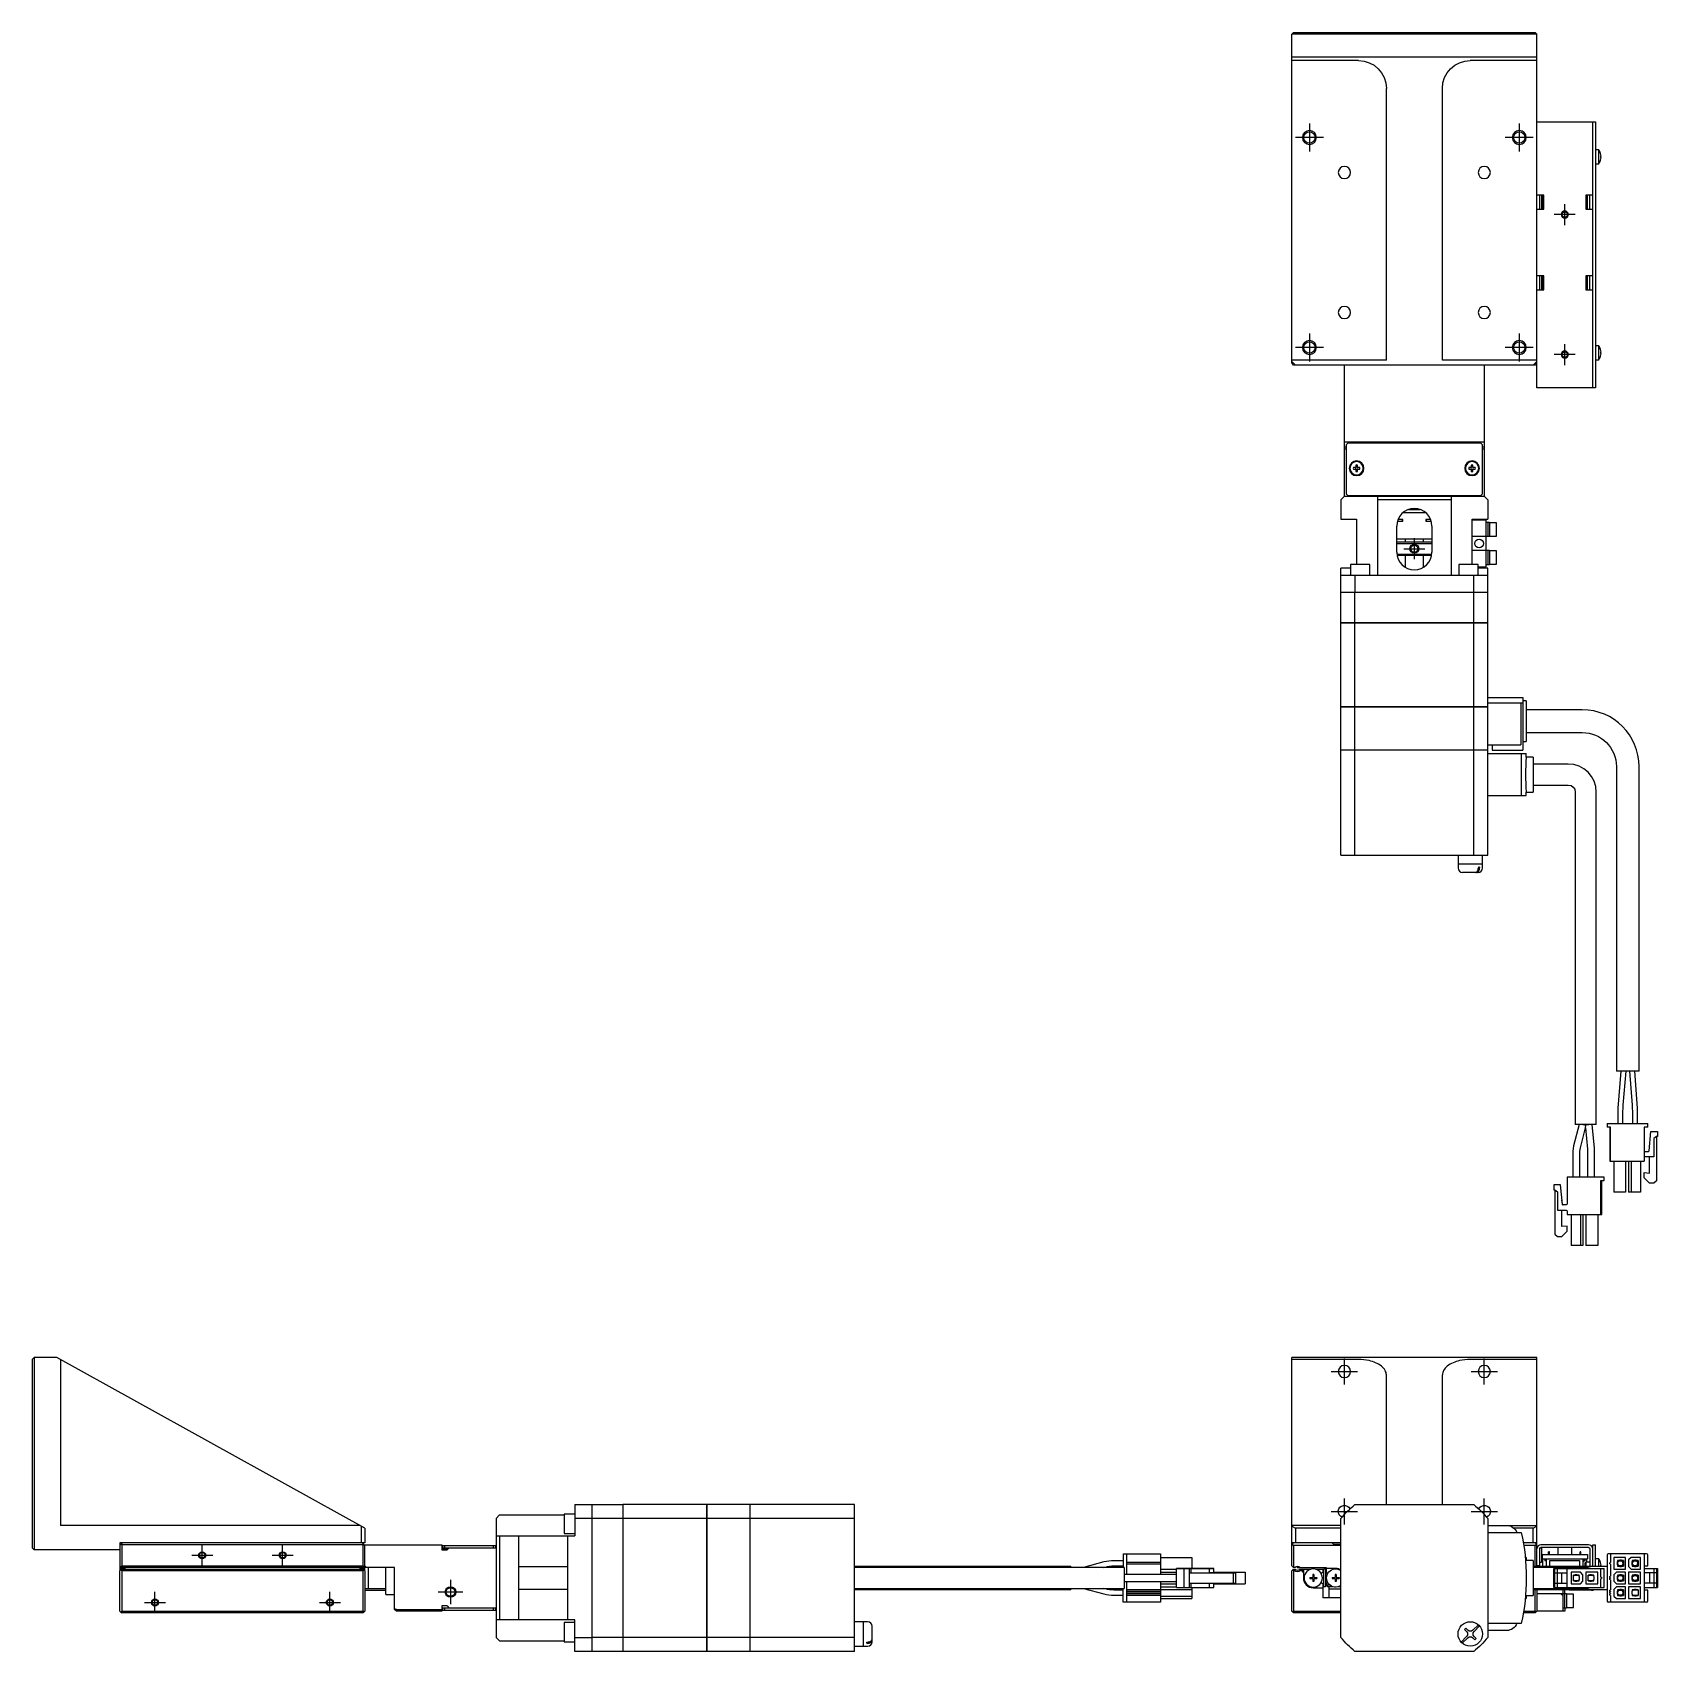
# Model space of a CAD drawing. Extents: x 0 to 945, y -8 to 860.
# Drawn here: x 0 to 464.5, y 397.5 to 860 of the extents above; entities that cross this region are included whole.
import ezdxf

# ---------------------------------------------------------------- set-up
doc = ezdxf.new("R2010")
doc.units = 0
doc.header["$LTSCALE"] = 0.5
doc.linetypes.add('CENTER', pattern=[50.8, 31.75, -6.35, 6.35, -6.35])
for name, color, linetype in [('MSM_CENTER', 1, 'CENTER'), ('MSM_CONTINUOUS', 7, 'CONTINUOUS'), ('MSM_NARROW', 5, 'CONTINUOUS')]:
    doc.layers.add(name, color=color, linetype=linetype)

msp = doc.modelspace()

# ---------------------------------------------------------------- linework, layer by layer
at = {"layer": 'MSM_CENTER'}
for p, q in [((364.98, 834.01), (364.98, 826.01)), ((424.98, 834.01), (424.98, 826.01)), ((368.98, 830.01), (360.98, 830.01)), ((428.98, 830.01), (420.98, 830.01)), ((437.98, 805.01), (437.98, 811.01)), ((440.98, 808.01), (434.98, 808.01)), ((364.98, 774.01), (364.98, 766.01)), ((424.98, 774.01), (424.98, 766.01)), ((368.98, 770.01), (360.98, 770.01)), ((428.98, 770.01), (420.98, 770.01)), ((440.98, 768.01), (434.98, 768.01)), ((437.98, 765.01), (437.98, 771.01)), ((394.98, 709.52), (394.98, 715.52)), ((391.98, 712.52), (397.98, 712.52)), ((374.98, 473.7), (374.98, 481.2)), ((414.98, 473.7), (414.98, 481.2)), ((371.23, 477.45), (378.73, 477.45)), ((411.23, 477.45), (418.73, 477.45)), ((371.23, 437.45), (378.73, 437.45)), ((374.98, 433.7), (374.98, 441.2)), ((411.23, 437.45), (418.73, 437.45)), ((414.98, 433.7), (414.98, 441.2)), ((48.5, 421.95), (48.5, 427.95)), ((71.5, 421.95), (71.5, 427.95)), ((45.5, 424.95), (51.5, 424.95)), ((68.5, 424.95), (74.5, 424.95)), ((35, 408.45), (35, 414.45)), ((85, 408.45), (85, 414.45)), ((116, 414.45), (123, 414.45)), ((119.5, 417.95), (119.5, 410.95)), ((32, 411.45), (38, 411.45)), ((82, 411.45), (88, 411.45))]:
    msp.add_line(p, q, dxfattribs=at)
at = {"layer": 'MSM_CONTINUOUS'}
for p, q in [((360.48, 860.01), (359.98, 859.51)), ((359.98, 765.51), (359.98, 859.51)), ((429.98, 859.51), (359.98, 859.51)), ((360.48, 860.01), (429.48, 860.01)), ((429.48, 860.01), (429.98, 859.51)), ((429.98, 758.51), (429.98, 859.51)), ((429.98, 853.01), (359.98, 853.01)), ((378.98, 852.01), (359.98, 852.01)), ((429.98, 852.01), (410.98, 852.01)), ((386.98, 766.42), (386.98, 844.01)), ((402.98, 766.42), (402.98, 844.01)), ((429.98, 834.51), (446.78, 834.51)), ((445.98, 758.51), (445.98, 834.51)), ((446.78, 834.51), (446.78, 758.51)), ((447.68, 826.51), (446.78, 826.51)), ((446.78, 822.51), (447.68, 822.51)), ((447.68, 822.51), (447.68, 826.51)), ((448.24, 825.44), (448.24, 825.46)), ((448.24, 824.71), (448.37, 824.71)), ((448.24, 824.31), (448.24, 824.71)), ((448.37, 824.31), (448.24, 824.31)), ((448.24, 823.56), (448.24, 823.59)), ((431.98, 813.51), (429.98, 813.51)), ((430.78, 813.51), (430.78, 809.51)), ((431.28, 813.51), (431.28, 809.51)), ((431.48, 813.51), (431.48, 809.51)), ((431.98, 809.51), (431.98, 813.51)), ((445.98, 813.51), (443.98, 813.51)), ((443.98, 813.51), (443.98, 809.51)), ((444.48, 809.51), (444.48, 813.51)), ((445.18, 809.51), (445.18, 813.51)), ((429.98, 809.51), (431.98, 809.51)), ((443.98, 809.51), (445.98, 809.51)), ((431.98, 790.51), (429.98, 790.51)), ((430.78, 790.51), (430.78, 786.51)), ((431.28, 790.51), (431.28, 786.51)), ((431.48, 790.51), (431.48, 786.51)), ((431.98, 786.51), (431.98, 790.51)), ((445.98, 790.51), (443.98, 790.51)), ((443.98, 790.51), (443.98, 786.51)), ((444.48, 786.51), (444.48, 790.51)), ((445.18, 786.51), (445.18, 790.51)), ((429.98, 786.51), (431.98, 786.51)), ((443.98, 786.51), (445.98, 786.51)), ((386.98, 766.42), (359.98, 766.42)), ((429.98, 766.42), (402.98, 766.42)), ((447.68, 770.51), (446.78, 770.51)), ((446.78, 766.51), (447.68, 766.51)), ((447.68, 766.51), (447.68, 770.51)), ((448.24, 769.44), (448.24, 769.46)), ((448.24, 768.71), (448.37, 768.71)), ((448.24, 768.31), (448.24, 768.71)), ((448.37, 768.31), (448.24, 768.31)), ((448.24, 767.56), (448.24, 767.59)), ((359.98, 766.01), (360.98, 765.01)), ((360.13, 765.36), (359.98, 765.51)), ((360.13, 765.36), (360.38, 765.61)), ((360.48, 765.01), (360.13, 765.36)), ((429.48, 765.01), (360.48, 765.01)), ((374.98, 727.51), (374.98, 765.01)), ((414.98, 765.01), (414.98, 727.51)), ((428.98, 765.01), (429.98, 766.01)), ((429.83, 765.36), (429.48, 765.01)), ((429.58, 765.61), (429.83, 765.36)), ((429.98, 765.51), (429.83, 765.36)), ((446.78, 758.51), (429.98, 758.51)), ((414.98, 743.01), (374.98, 743.01)), ((375.48, 741.51), (374.98, 741.51)), ((375.48, 741.01), (374.98, 741.01)), ((375.98, 742.71), (375.48, 742.21)), ((375.48, 742.21), (375.48, 728.21)), ((413.98, 742.71), (375.98, 742.71)), ((380.48, 742.71), (380.48, 743.01)), ((381.23, 743.01), (381.23, 742.71)), ((386.73, 742.71), (386.73, 743.01)), ((390.18, 743.01), (389.98, 742.81)), ((399.98, 742.81), (389.98, 742.81)), ((389.98, 742.81), (389.98, 742.71)), ((399.98, 742.81), (399.78, 743.01)), ((399.98, 742.71), (399.98, 742.81)), ((403.23, 743.01), (403.23, 742.71)), ((408.73, 742.71), (408.73, 743.01)), ((409.48, 743.01), (409.48, 742.71)), ((414.48, 742.21), (413.98, 742.71)), ((414.48, 728.21), (414.48, 742.21)), ((414.98, 741.51), (414.48, 741.51)), ((414.98, 741.01), (414.48, 741.01)), ((378.24, 735.75), (377.56, 735.75)), ((377.56, 735.27), (378.24, 735.27)), ((378.24, 736.43), (378.24, 735.75)), ((378.24, 735.27), (378.24, 734.6)), ((378.72, 735.75), (378.72, 736.43)), ((379.4, 735.75), (378.72, 735.75)), ((378.72, 735.27), (379.4, 735.27)), ((378.72, 734.6), (378.72, 735.27)), ((411.24, 735.75), (410.56, 735.75)), ((410.56, 735.27), (411.24, 735.27)), ((411.24, 736.43), (411.24, 735.75)), ((411.24, 735.27), (411.24, 734.6)), ((411.72, 735.75), (411.72, 736.43)), ((412.4, 735.75), (411.72, 735.75)), ((411.72, 734.6), (411.72, 735.27)), ((411.72, 735.27), (412.4, 735.27)), ((374.98, 727.51), (373.98, 726.51)), ((373.98, 726.51), (373.98, 721.01)), ((374.98, 727.51), (414.98, 727.51)), ((375.48, 728.21), (375.98, 727.71)), ((375.98, 727.71), (413.98, 727.71)), ((380.48, 727.71), (380.48, 727.51)), ((384.48, 727.51), (384.48, 705.01)), ((405.48, 726.51), (384.48, 726.51)), ((384.98, 727.71), (384.98, 727.51)), ((387.48, 727.71), (387.48, 727.51)), ((402.48, 727.51), (402.48, 727.71)), ((404.98, 727.51), (404.98, 727.71)), ((405.48, 727.51), (405.48, 705.01)), ((409.48, 727.51), (409.48, 727.71)), ((413.98, 727.71), (414.48, 728.21)), ((415.98, 726.51), (414.98, 727.51)), ((415.98, 726.51), (415.98, 721.01)), ((373.98, 721.01), (378.48, 721.01)), ((378.48, 721.01), (378.48, 708.01)), ((390.18, 720.41), (391.65, 720.41)), ((391.65, 720.91), (390.36, 720.91)), ((391.63, 720.41), (391.63, 720.91)), ((391.65, 720.41), (391.65, 720.91)), ((391.85, 722.91), (398.11, 722.91)), ((393.28, 723.71), (396.69, 723.71)), ((393.73, 723.71), (393.73, 723.86)), ((396.23, 723.86), (396.23, 723.71)), ((399.61, 720.91), (398.31, 720.91)), ((398.31, 720.91), (398.31, 720.41)), ((398.31, 720.41), (399.78, 720.41)), ((398.33, 720.91), (398.33, 720.41)), ((411.48, 721.01), (415.98, 721.01)), ((411.48, 708.01), (411.48, 721.01)), ((415.48, 720.71), (411.48, 720.71)), ((415.48, 707.31), (415.48, 720.71)), ((416.48, 720.01), (415.48, 720.01)), ((415.98, 720.01), (415.98, 716.01)), ((416.48, 720.01), (416.48, 716.01)), ((389.98, 711.51), (389.98, 719.01)), ((399.98, 719.01), (399.98, 711.51)), ((416.48, 716.01), (411.48, 716.01)), ((418.48, 719.91), (416.48, 719.91)), ((416.48, 716.11), (418.48, 716.11)), ((418.48, 716.11), (418.48, 719.91)), ((399.98, 715.21), (389.98, 715.21)), ((389.98, 714.51), (399.98, 714.51)), ((389.98, 714.01), (399.98, 714.01)), ((399.95, 710.91), (390.02, 710.91)), ((390.05, 710.71), (399.92, 710.71)), ((392.48, 714.51), (392.48, 715.21)), ((392.48, 707.18), (392.48, 710.71)), ((397.48, 715.21), (397.48, 714.51)), ((397.48, 710.71), (397.48, 707.18)), ((416.48, 712.01), (411.48, 712.01)), ((415.98, 712.01), (415.98, 708.01)), ((416.48, 712.01), (416.48, 708.01)), ((418.48, 711.91), (416.48, 711.91)), ((418.48, 708.11), (418.48, 711.91)), ((373.98, 691.31), (373.98, 707.01)), ((376.73, 707.01), (373.98, 707.01)), ((382.23, 708.01), (376.73, 708.01)), ((376.73, 708.01), (376.73, 705.01)), ((382.23, 705.01), (382.23, 708.01)), ((413.23, 708.01), (407.73, 708.01)), ((407.73, 708.01), (407.73, 705.01)), ((413.23, 705.01), (413.23, 708.01)), ((413.23, 707.31), (415.48, 707.31)), ((415.98, 707.01), (413.23, 707.01)), ((415.48, 708.01), (416.48, 708.01)), ((415.98, 691.31), (415.98, 707.01)), ((416.48, 708.11), (418.48, 708.11)), ((373.98, 705.01), (415.98, 705.01)), ((377.98, 705.01), (377.98, 700.01)), ((411.98, 700.01), (411.98, 705.01)), ((415.98, 700.01), (373.98, 700.01)), ((378.01, 691.31), (378.01, 700.01)), ((411.95, 691.31), (411.95, 700.01)), ((415.98, 691.31), (373.98, 691.31)), ((373.98, 667.31), (373.98, 691.26)), ((415.98, 691.26), (373.98, 691.26)), ((374.03, 691.26), (374.03, 691.31)), ((378.01, 667.31), (378.01, 691.26)), ((378.27, 691.26), (378.27, 691.31)), ((411.69, 691.26), (411.69, 691.31)), ((411.95, 667.31), (411.95, 691.26)), ((415.93, 691.26), (415.93, 691.31)), ((415.98, 655.01), (415.98, 691.26)), ((415.98, 670.01), (425.98, 670.01)), ((425.98, 670.01), (425.98, 655.01)), ((426.98, 669.08), (425.98, 669.08)), ((426.98, 669.08), (426.98, 657.44)), ((415.98, 667.31), (373.98, 667.31)), ((373.98, 655.01), (373.98, 667.26)), ((415.98, 667.26), (373.98, 667.26)), ((374.03, 667.26), (374.03, 667.31)), ((378.01, 655.01), (378.01, 667.26)), ((378.27, 667.26), (378.27, 667.31)), ((411.69, 667.26), (411.69, 667.31)), ((411.95, 655.01), (411.95, 667.26)), ((415.93, 667.26), (415.93, 667.31)), ((415.98, 668.51), (425.98, 668.51)), ((425.38, 668.51), (425.38, 656.51)), ((442.98, 666.51), (426.98, 666.51)), ((426.98, 660.01), (442.98, 660.01)), ((415.98, 655.01), (373.98, 655.01)), ((373.98, 625.01), (373.98, 654.96)), ((415.98, 654.96), (373.98, 654.96)), ((374.03, 654.96), (374.03, 655.01)), ((378.01, 625.01), (378.01, 654.96)), ((378.27, 654.96), (378.27, 655.01)), ((411.69, 654.96), (411.69, 655.01)), ((411.95, 625.01), (411.95, 654.96)), ((415.93, 654.96), (415.93, 655.01)), ((415.98, 656.51), (425.38, 656.51)), ((415.98, 625.01), (415.98, 654.96)), ((417.18, 656.51), (417.18, 655.01)), ((417.18, 655.01), (425.98, 655.01)), ((425.98, 657.44), (426.98, 657.44)), ((415.98, 654.01), (426.98, 654.01)), ((425.55, 654.01), (425.55, 642.01)), ((426.98, 653.01), (426.98, 654.01)), ((428.98, 653.01), (426.98, 653.01)), ((428.98, 653.01), (428.98, 643.01)), ((438.98, 651.01), (428.98, 651.01)), ((452.73, 650.26), (452.73, 563.26)), ((459.23, 563.26), (459.23, 650.26)), ((415.98, 642.01), (426.98, 642.01)), ((426.98, 642.01), (426.98, 643.01)), ((426.98, 643.01), (428.98, 643.01)), ((428.98, 645.01), (438.98, 645.01)), ((440.98, 643.01), (440.98, 548.01)), ((446.98, 548.01), (446.98, 643.01)), ((373.98, 625.01), (415.98, 625.01)), ((407.48, 625.01), (407.48, 622.51)), ((407.48, 622.51), (414.48, 622.51)), ((407.48, 622.46), (414.48, 622.46)), ((407.48, 622.46), (407.48, 621.31)), ((407.53, 622.46), (407.53, 622.51)), ((414.43, 622.51), (414.43, 622.46)), ((414.48, 622.51), (414.48, 625.01)), ((414.48, 621.31), (414.48, 622.46)), ((413.18, 620.01), (408.78, 620.01)), ((413.27, 621.51), (413.27, 621.31)), ((413.63, 621.51), (413.27, 621.51)), ((413.63, 621.51), (413.63, 621.31)), ((459.23, 563.26), (452.73, 563.26)), ((453.98, 563.26), (453.14, 552.72)), ((454.71, 553.53), (455.48, 563.21)), ((456.48, 563.21), (457.21, 553.52)), ((458.78, 552.69), (457.98, 563.26)), ((454.61, 550.89), (454.71, 553.53)), ((457.21, 553.52), (457.31, 550.9)), ((450.08, 548.26), (450.08, 547.26)), ((450.08, 548.26), (461.68, 548.26)), ((453.11, 551.87), (453.11, 548.26)), ((454.61, 548.26), (454.61, 550.89)), ((457.31, 550.9), (457.31, 548.26)), ((458.81, 548.26), (458.81, 551.89)), ((461.68, 547.26), (461.68, 548.26)), ((442.1, 548.01), (440.5, 541.89)), ((446.98, 548.01), (440.98, 548.01)), ((442.44, 541.38), (443.92, 547.07)), ((443.13, 548.01), (443.98, 547.79)), ((443.84, 547.83), (443.13, 548.01)), ((443.84, 547.92), (444.83, 548.01)), ((443.84, 547.92), (443.84, 547.83)), ((443.84, 547.83), (443.98, 547.79)), ((443.98, 547.79), (443.84, 547.83)), ((443.92, 547.07), (443.98, 547.79)), ((443.92, 547.07), (444.5, 541.01)), ((446.49, 541.21), (445.84, 548.01)), ((451.08, 547.26), (450.08, 547.26)), ((450.83, 547.26), (450.83, 537.56)), ((451.08, 537.56), (451.08, 547.26)), ((460.68, 547.26), (460.68, 537.56)), ((461.68, 547.26), (460.68, 547.26)), ((462.08, 540.5), (462.57, 546.06)), ((462.57, 546.06), (464.48, 546.06)), ((464.18, 544.56), (463.48, 544.06)), ((463.48, 544.06), (463.48, 538.81)), ((464.48, 544.56), (464.18, 544.56)), ((464.18, 544.56), (464.18, 531.96)), ((464.48, 546.06), (464.48, 544.56)), ((440.5, 541.89), (440.31, 540.37)), ((440.31, 540.37), (440.31, 533.01)), ((442.31, 540.37), (442.44, 541.38)), ((442.31, 533.01), (442.31, 540.37)), ((444.5, 541.01), (444.51, 540.92)), ((444.51, 540.92), (444.51, 533.01)), ((446.51, 540.92), (446.49, 541.21)), ((446.51, 533.01), (446.51, 540.92)), ((460.98, 540.31), (461.88, 540.31)), ((463.48, 538.81), (460.98, 538.81)), ((462.18, 534.13), (462.18, 538.81)), ((450.83, 537.56), (460.68, 537.56)), ((451.98, 537.56), (451.98, 528.66)), ((455.38, 537.56), (455.38, 528.66)), ((456.18, 537.56), (456.18, 528.66)), ((456.93, 537.56), (456.93, 528.66)), ((459.58, 537.56), (459.58, 528.66)), ((460.68, 534.26), (462.18, 534.13)), ((460.68, 532.76), (460.68, 534.26)), ((434.88, 530.81), (434.88, 529.31)), ((436.8, 530.81), (434.88, 530.81)), ((437.28, 525.25), (436.8, 530.81)), ((437.28, 525.25), (436.8, 530.81)), ((438.68, 533.01), (438.68, 525.36)), ((449.28, 533.01), (438.68, 533.01)), ((448.28, 532.01), (449.28, 532.01)), ((448.28, 522.31), (448.28, 532.01)), ((448.28, 522.31), (448.28, 532.01)), ((448.53, 522.31), (448.53, 532.01)), ((449.28, 532.01), (449.28, 533.01)), ((449.28, 532.01), (449.28, 533.01)), ((462.18, 531.26), (460.68, 532.76)), ((463.48, 531.26), (462.18, 531.26)), ((464.18, 531.96), (463.48, 531.26)), ((434.88, 529.31), (435.18, 529.31)), ((435.18, 529.31), (435.88, 528.81)), ((435.18, 529.31), (435.18, 516.71)), ((435.88, 528.81), (435.88, 523.56)), ((437.28, 525.25), (437.18, 526.4)), ((437.28, 525.25), (437.18, 526.4)), ((437.18, 526.4), (437.18, 526.4)), ((438.38, 525.06), (437.48, 525.06)), ((455.38, 528.66), (451.98, 528.66)), ((459.58, 528.66), (456.18, 528.66)), ((435.88, 523.56), (438.38, 523.56)), ((437.18, 518.88), (437.18, 523.56)), ((437.18, 518.88), (437.18, 523.56)), ((438.68, 523.26), (438.68, 522.31)), ((438.68, 522.31), (448.28, 522.31)), ((439.78, 522.31), (439.78, 513.41)), ((442.43, 522.31), (442.43, 513.41)), ((443.18, 522.31), (443.18, 513.41)), ((443.18, 522.31), (443.18, 513.41)), ((443.98, 522.31), (443.98, 513.41)), ((447.38, 522.31), (447.38, 513.41)), ((447.38, 522.31), (447.38, 513.41)), ((448.28, 522.31), (448.53, 522.31)), ((435.18, 516.71), (435.88, 516.01)), ((435.88, 516.01), (437.18, 516.01)), ((438.68, 519.01), (437.18, 518.88)), ((437.18, 516.01), (438.68, 517.51)), ((437.18, 516.01), (438.68, 517.51)), ((438.68, 517.51), (438.68, 519.01)), ((438.68, 517.51), (438.68, 519.01)), ((443.18, 513.41), (439.78, 513.41)), ((447.38, 513.41), (443.98, 513.41)), ((0, 480.95), (0.5, 481.45)), ((0, 426.95), (0, 480.95)), ((0.5, 481.45), (0.5, 426.45)), ((7, 481.45), (0.5, 481.45)), ((95, 432.67), (7, 481.45)), ((8, 480.9), (8, 433.45)), ((359.98, 421.95), (359.98, 481.45)), ((429.98, 481.45), (359.98, 481.45)), ((378.98, 480.9), (359.98, 480.9)), ((429.98, 480.9), (410.98, 480.9)), ((429.98, 421.95), (429.98, 481.45)), ((386.98, 439.45), (386.98, 476.46)), ((402.98, 439.45), (402.98, 476.46)), ((152, 436.7), (152, 431.2)), ((155, 436.7), (152, 436.7)), ((155, 439.45), (155, 430.45)), ((155, 439.45), (168.7, 439.45)), ((160, 397.45), (160, 439.45)), ((168.7, 439.45), (168.7, 397.45)), ((168.75, 439.4), (168.7, 439.4)), ((192.7, 439.45), (168.75, 439.45)), ((168.75, 439.45), (168.75, 397.45)), ((192.7, 439.45), (192.7, 397.45)), ((192.75, 439.4), (192.7, 439.4)), ((192.75, 439.45), (192.75, 397.45)), ((205, 439.45), (192.75, 439.45)), ((205, 439.45), (205, 397.45)), ((205.05, 439.4), (205, 439.4)), ((205.05, 439.45), (205.05, 397.45)), ((235, 439.45), (205.05, 439.45)), ((235, 397.45), (235, 439.45)), ((377.98, 439.45), (377.85, 439.32)), ((378.01, 439.45), (411.95, 439.45)), ((412.11, 439.32), (411.98, 439.45)), ((93.59, 433.45), (8, 433.45)), ((94, 428.45), (94, 433.23)), ((95, 432.67), (95, 428.45)), ((133.5, 436.45), (132.5, 435.45)), ((132.5, 435.45), (132.5, 401.45)), ((133.5, 436.45), (152, 436.45)), ((160, 435.45), (155, 435.45)), ((168.7, 435.42), (160, 435.42)), ((168.75, 435.17), (168.7, 435.17)), ((192.7, 435.42), (168.75, 435.42)), ((192.75, 435.17), (192.7, 435.17)), ((205, 435.42), (192.75, 435.42)), ((205.05, 435.17), (205, 435.17)), ((235, 435.42), (205.05, 435.42)), ((373.98, 433.45), (359.98, 433.45)), ((359.98, 433.23), (360.98, 432.67)), ((360.98, 432.67), (360.98, 428.45)), ((373.98, 432.67), (360.98, 432.67)), ((374.11, 435.58), (373.98, 435.45)), ((373.98, 401.48), (373.98, 435.42)), ((415.98, 435.45), (415.85, 435.58)), ((415.98, 435.42), (415.98, 401.48)), ((415.98, 433.45), (429.98, 433.45)), ((428.98, 432.67), (423.42, 432.67)), ((428.98, 432.67), (429.98, 433.23)), ((428.98, 428.45), (428.98, 432.67)), ((25.7, 428.45), (25, 427.75)), ((25, 428.45), (25, 420.75)), ((95, 428.45), (25, 428.45)), ((25.5, 427.95), (25.35, 428.1)), ((25.5, 427.95), (25.5, 421.95)), ((94.5, 427.95), (25.5, 427.95)), ((95, 427.75), (94.3, 428.45)), ((94.65, 428.1), (94.5, 427.95)), ((94.5, 421.95), (94.5, 427.95)), ((94.8, 427.95), (117, 427.95)), ((95, 420.75), (95, 427.95)), ((117, 427.95), (117, 426.45)), ((117.3, 426.95), (117.3, 427.75)), ((117.3, 427.75), (132.3, 427.75)), ((117.8, 427.75), (117.8, 426.95)), ((131.8, 426.95), (131.8, 427.75)), ((132.3, 427.75), (132.3, 426.95)), ((132.5, 430.45), (155, 430.45)), ((133.5, 430.45), (133.5, 406.45)), ((139, 406.45), (139, 430.45)), ((152, 431.2), (155, 431.2)), ((153, 406.45), (153, 430.45)), ((373.98, 428.45), (359.98, 428.45)), ((360.13, 428.1), (359.98, 427.95)), ((360.13, 428.1), (360.48, 428.45)), ((360.48, 427.75), (360.13, 428.1)), ((360.48, 427.75), (360.48, 421.45)), ((373.98, 427.75), (360.48, 427.75)), ((371.48, 428.45), (371.83, 428.1)), ((371.83, 428.1), (373.98, 428.1)), ((415.98, 431.45), (425.55, 431.45)), ((429.98, 428.45), (426.14, 428.45)), ((429.48, 427.75), (426.25, 427.75)), ((429.48, 428.45), (429.83, 428.1)), ((429.83, 428.1), (429.48, 427.75)), ((429.48, 421.7), (429.48, 427.75)), ((429.98, 427.95), (429.83, 428.1)), ((444.78, 427.95), (431.18, 427.95)), ((445.98, 427.95), (446.78, 427.95)), ((445.98, 421.7), (445.98, 427.95)), ((446.78, 421.7), (446.78, 427.95)), ((0.5, 426.45), (0, 426.95)), ((25, 426.45), (0.5, 426.45)), ((118.75, 426.7), (117, 426.7)), ((117, 426.45), (118.5, 426.45)), ((132.5, 426.95), (117.3, 426.95)), ((119, 426.95), (118.5, 426.45)), ((306.24, 423.02), (300.38, 421.45)), ((311.75, 423.4), (309.12, 423.4)), ((311.75, 425.35), (322.45, 425.35)), ((311.75, 425.35), (311.75, 421.45)), ((312.75, 425.35), (312.75, 419.45)), ((322.45, 422.9), (312.75, 422.9)), ((322.45, 425.35), (322.45, 419.45)), ((322.45, 424.35), (331.35, 424.35)), ((331.35, 424.35), (331.35, 421.15)), ((426.98, 424.27), (426.69, 424.27)), ((428.98, 423.45), (426.77, 423.45)), ((426.98, 424.27), (426.98, 423.45)), ((428.98, 423.45), (428.98, 413.45)), ((430.78, 426.75), (430.78, 421.95)), ((430.78, 422.95), (431.28, 422.95)), ((431.28, 426.95), (430.84, 426.95)), ((444.78, 427.15), (431.18, 427.15)), ((431.28, 426.95), (431.28, 422.95)), ((431.48, 425.15), (431.48, 423.95)), ((431.48, 425.15), (444.48, 425.15)), ((431.48, 423.95), (444.48, 423.95)), ((431.73, 421.7), (431.73, 423.95)), ((432.28, 423.95), (432.28, 423.4)), ((432.73, 423.4), (432.28, 423.4)), ((432.73, 421.7), (432.73, 423.95)), ((433.36, 425.15), (433.36, 425.95)), ((433.61, 425.95), (433.36, 425.95)), ((433.61, 425.15), (433.61, 425.95)), ((433.73, 421.8), (433.73, 423.45)), ((433.73, 423.45), (442.23, 423.45)), ((435.98, 427.15), (435.98, 425.15)), ((439.98, 425.15), (439.98, 427.15)), ((442.23, 423.45), (442.23, 421.8)), ((442.61, 425.95), (442.36, 425.95)), ((442.36, 425.15), (442.36, 425.95)), ((442.61, 425.15), (442.61, 425.95)), ((443.23, 421.7), (443.23, 423.95)), ((443.46, 423.15), (443.23, 423.15)), ((443.46, 423.95), (443.46, 423.15)), ((443.69, 423.4), (443.46, 423.4)), ((443.69, 423.95), (443.69, 423.4)), ((443.98, 422.95), (443.78, 422.75)), ((443.78, 421.7), (443.78, 422.75)), ((443.98, 422.95), (443.98, 421.7)), ((445.18, 422.95), (443.98, 422.95)), ((444.23, 423.95), (444.23, 422.95)), ((444.48, 425.15), (444.48, 423.95)), ((445.18, 426.75), (445.18, 421.7)), ((447.68, 423.95), (446.78, 423.95)), ((447.68, 421.7), (447.68, 423.95)), ((448.24, 422.88), (448.24, 422.9)), ((450.08, 425.05), (450.08, 411.85)), ((461.38, 425.35), (450.38, 425.35)), ((451.08, 425.35), (451.08, 422.9)), ((451.98, 424.35), (451.98, 420.95)), ((455.38, 424.35), (451.98, 424.35)), ((453.36, 423.4), (452.98, 423.03)), ((452.98, 423.03), (452.98, 422.28)), ((453.73, 423.45), (453.08, 423.45)), ((453.08, 423.45), (453.08, 423.13)), ((454.73, 423.4), (453.36, 423.4)), ((454.23, 423.55), (453.73, 423.55)), ((453.73, 423.55), (453.73, 423.4)), ((454.23, 423.55), (454.23, 423.4)), ((454.73, 423.45), (454.23, 423.45)), ((454.73, 422.34), (454.58, 422.87)), ((454.73, 423.45), (454.73, 421.85)), ((455.38, 420.95), (455.38, 424.35)), ((456.93, 424.35), (456.18, 423.6)), ((456.18, 423.6), (456.18, 421.7)), ((459.58, 424.35), (456.93, 424.35)), ((457.56, 423.4), (457.18, 423.03)), ((457.18, 423.03), (457.18, 422.28)), ((457.33, 422.85), (457.18, 422.31)), ((457.93, 423.45), (457.28, 423.45)), ((457.28, 423.45), (457.28, 423.13)), ((458.93, 423.4), (457.56, 423.4)), ((458.43, 423.55), (457.93, 423.55)), ((457.93, 423.55), (457.93, 423.4)), ((458.43, 423.55), (458.43, 423.4)), ((458.93, 423.45), (458.43, 423.45)), ((458.93, 423.45), (458.93, 421.85)), ((459.58, 420.95), (459.58, 424.35)), ((460.68, 425.35), (460.68, 411.55)), ((461.68, 421.95), (461.68, 425.05)), ((25, 421.45), (25.5, 421.95)), ((103.5, 421.45), (25, 421.45)), ((25, 421.25), (26.4, 421.25)), ((25.1, 420.65), (25, 420.75)), ((25.25, 420.7), (25, 420.45)), ((25, 408.95), (25, 420.45)), ((25.1, 420.55), (25.1, 420.75)), ((25.5, 420.95), (25.25, 420.7)), ((25.5, 420.45), (25.25, 420.7)), ((26.1, 421.05), (25.4, 421.05)), ((25.5, 421.95), (94.5, 421.95)), ((25.5, 420.95), (94.5, 420.95)), ((94.5, 420.45), (25.5, 420.45)), ((25.5, 420.45), (25.5, 408.95)), ((26.4, 421.25), (26.4, 420.95)), ((93.6, 421.25), (93.6, 420.95)), ((95, 421.25), (93.6, 421.25)), ((94.6, 421.05), (93.9, 421.05)), ((94.5, 421.95), (95, 421.45)), ((95, 420.45), (94.5, 420.95)), ((94.75, 420.7), (94.5, 420.45)), ((94.5, 408.95), (94.5, 420.45)), ((95, 420.75), (94.9, 420.65)), ((94.9, 420.75), (94.9, 420.55)), ((95.5, 421.45), (95, 421.95)), ((95, 420.45), (95, 408.95)), ((96, 415.45), (96, 421.45)), ((101, 413.7), (101, 421.45)), ((103.5, 409.45), (103.5, 421.45)), ((153, 421.66), (139, 421.66)), ((296.75, 421.7), (235, 421.7)), ((312, 421.45), (235, 421.45)), ((296.75, 421.7), (296.75, 421.45)), ((306.17, 421.45), (306.63, 421.57)), ((309.12, 421.9), (311.75, 421.9)), ((312, 421.45), (312, 415.45)), ((318.38, 419.45), (312, 419.45)), ((318.9, 419.45), (312, 419.45)), ((322.45, 422.4), (312.75, 422.4)), ((319.64, 419.45), (318.38, 419.45)), ((319.1, 419.45), (318.9, 419.45)), ((327, 419.45), (319.1, 419.45)), ((327, 419.45), (319.64, 419.45)), ((322.45, 420.95), (327, 420.95)), ((322.45, 420.15), (327, 420.15)), ((327, 421.15), (334.65, 421.15)), ((328, 421.15), (327, 421.15)), ((327, 415.75), (327, 421.15)), ((337.7, 421.15), (328, 421.15)), ((329.2, 421.15), (330.7, 421.15)), ((329.2, 415.75), (329.2, 421.15)), ((334.77, 421.15), (329.2, 421.15)), ((330.7, 415.75), (330.7, 421.15)), ((330.7, 421.15), (331.2, 421.15)), ((330.7, 419.95), (331.2, 419.95)), ((330.7, 419.95), (343.3, 419.95)), ((331.2, 421.15), (336.45, 421.15)), ((331.2, 419.95), (331.2, 421.15)), ((331.2, 419.95), (336.45, 419.95)), ((334.65, 421.15), (334.95, 421.15)), ((334.95, 421.15), (334.77, 421.15)), ((336.45, 421.15), (336.75, 421.15)), ((336.45, 419.95), (336.45, 421.15)), ((341.13, 419.95), (336.45, 419.95)), ((336.75, 419.95), (336.45, 419.95)), ((336.75, 421.15), (337.7, 421.15)), ((337.7, 419.95), (337.7, 421.15)), ((337.7, 420.15), (346.6, 420.15)), ((337.7, 420.15), (346.6, 420.15)), ((337.7, 420.15), (346.6, 420.15)), ((341, 419.95), (341.13, 419.95)), ((342.5, 419.95), (341, 419.95)), ((344, 419.95), (342.5, 419.95)), ((343.3, 419.95), (344, 419.95)), ((343.3, 416.95), (343.3, 419.95)), ((344, 416.95), (344, 419.95)), ((346.6, 420.15), (346.6, 416.75)), ((359.98, 421.95), (360.48, 421.45)), ((360.23, 420.7), (359.98, 420.45)), ((359.98, 408.95), (359.98, 420.45)), ((360.23, 420.7), (360.48, 420.95)), ((360.48, 420.45), (360.23, 420.7)), ((360.92, 421.45), (360.48, 421.45)), ((360.48, 420.95), (360.92, 420.95)), ((360.48, 420.45), (360.48, 408.95)), ((360.75, 420.45), (360.48, 420.45)), ((360.75, 420.45), (360.92, 420.95)), ((361.48, 421.7), (361.48, 421.45)), ((361.48, 421.45), (369.78, 421.45)), ((362.41, 420.45), (362.24, 420.95)), ((362.24, 420.95), (365.37, 420.95)), ((362.78, 420.45), (362.41, 420.45)), ((363.28, 420.81), (362.78, 420.45)), ((362.78, 420.45), (363.28, 419.95)), ((363.28, 420.95), (363.28, 418.45)), ((365.08, 418.6), (365.08, 418.31)), ((365.08, 418.6), (365.88, 418.6)), ((365.08, 418.31), (365.88, 418.31)), ((365.61, 418.6), (365.61, 418.31)), ((366.23, 419.45), (365.94, 419.45)), ((365.94, 419.45), (365.94, 418.66)), ((365.94, 418.92), (366.23, 418.92)), ((365.94, 418.25), (365.94, 417.45)), ((366.23, 419.45), (366.23, 418.66)), ((366.23, 418.25), (366.23, 417.45)), ((366.29, 418.6), (367.08, 418.6)), ((366.29, 418.31), (367.08, 418.31)), ((366.55, 418.31), (366.55, 418.6)), ((366.8, 420.95), (368.78, 420.95)), ((367.08, 418.6), (367.08, 418.31)), ((368.78, 420), (368.52, 419.85)), ((368.78, 420.95), (368.78, 420)), ((368.98, 420.95), (368.98, 415.95)), ((369.58, 420.95), (368.98, 420.95)), ((369.58, 420.95), (369.58, 415.95)), ((369.78, 421.45), (369.78, 420)), ((369.78, 421.25), (372.48, 421.25)), ((369.78, 420), (370, 419.87)), ((371.48, 418.6), (372.28, 418.6)), ((371.48, 418.6), (371.48, 418.31)), ((371.48, 418.31), (372.28, 418.31)), ((372.01, 418.6), (372.01, 418.31)), ((372.34, 419.45), (372.34, 418.66)), ((372.63, 419.45), (372.34, 419.45)), ((372.34, 418.92), (372.63, 418.92)), ((372.34, 418.25), (372.34, 417.45)), ((372.63, 419.45), (372.63, 418.66)), ((372.63, 418.25), (372.63, 417.45)), ((372.69, 418.6), (373.48, 418.6)), ((372.69, 418.31), (373.48, 418.31)), ((372.95, 418.31), (372.95, 418.6)), ((373.48, 418.6), (373.48, 418.31)), ((450.08, 421.7), (428.98, 421.7)), ((443.98, 421.45), (428.98, 421.45)), ((429.73, 421.7), (429.98, 421.95)), ((430.78, 421.95), (429.98, 421.95)), ((433.23, 421.7), (433.23, 421.8)), ((433.23, 421.8), (433.73, 421.8)), ((434.88, 415.75), (434.88, 421.15)), ((434.88, 421.15), (449.28, 421.15)), ((435.18, 415.75), (435.18, 421.15)), ((435.18, 419.95), (438.68, 419.95)), ((435.88, 415.75), (435.88, 421.15)), ((437.18, 416.95), (437.18, 419.95)), ((438.68, 415.75), (438.68, 421.15)), ((442.43, 420.15), (439.78, 420.15)), ((439.78, 420.15), (439.78, 416.75)), ((440.43, 417.65), (440.43, 419.25)), ((440.93, 419.25), (440.43, 419.25)), ((441.81, 419.2), (440.43, 419.2)), ((441.43, 419.35), (440.93, 419.35)), ((440.93, 419.2), (440.93, 419.35)), ((441.43, 419.2), (441.43, 419.35)), ((442.08, 419.25), (441.43, 419.25)), ((442.18, 418.83), (441.81, 419.2)), ((441.81, 417.7), (442.18, 418.08)), ((442.08, 418.93), (442.08, 419.25)), ((442.18, 418.08), (442.18, 418.83)), ((442.23, 421.8), (442.73, 421.8)), ((443.18, 419.4), (442.43, 420.15)), ((442.73, 421.8), (442.73, 421.7)), ((443.18, 417.5), (443.18, 419.4)), ((443.98, 420.15), (443.98, 416.75)), ((447.38, 420.15), (443.98, 420.15)), ((444.63, 417.65), (444.63, 419.25)), ((445.13, 419.25), (444.63, 419.25)), ((446.01, 419.2), (444.63, 419.2)), ((445.63, 419.35), (445.13, 419.35)), ((445.13, 419.2), (445.13, 419.35)), ((445.63, 419.2), (445.63, 419.35)), ((446.28, 419.25), (445.63, 419.25)), ((446.38, 418.83), (446.01, 419.2)), ((446.01, 417.7), (446.38, 418.08)), ((446.28, 418.93), (446.28, 419.25)), ((446.38, 418.08), (446.38, 418.83)), ((447.38, 416.75), (447.38, 420.15)), ((448.24, 422.15), (448.37, 422.15)), ((448.24, 421.75), (448.24, 422.15)), ((448.37, 421.75), (448.24, 421.75)), ((448.28, 418.7), (448.28, 421.15)), ((448.28, 415.75), (448.28, 418.2)), ((449.28, 415.75), (449.28, 421.15)), ((451.08, 422.4), (451.08, 418.98)), ((451.08, 418.48), (451.08, 418.43)), ((451.98, 420.95), (455.38, 420.95)), ((452.73, 420.15), (451.98, 419.4)), ((451.98, 419.4), (451.98, 417.5)), ((455.38, 420.15), (452.73, 420.15)), ((452.98, 422.28), (453.08, 422.18)), ((453.08, 418.93), (452.98, 418.83)), ((452.98, 418.83), (452.98, 418.08)), ((452.98, 418.08), (453.36, 417.7)), ((453.08, 422.18), (453.08, 421.85)), ((453.08, 422.18), (453.36, 421.9)), ((453.08, 421.85), (453.73, 421.85)), ((453.73, 419.25), (453.08, 419.25)), ((453.08, 419.25), (453.08, 418.93)), ((453.36, 419.2), (453.08, 418.93)), ((453.14, 422.44), (453.27, 421.99)), ((453.36, 421.9), (454.73, 421.9)), ((454.73, 419.2), (453.36, 419.2)), ((453.73, 421.9), (453.73, 421.75)), ((453.73, 421.75), (454.23, 421.75)), ((454.23, 419.35), (453.73, 419.35)), ((453.73, 419.35), (453.73, 419.2)), ((454.23, 421.75), (454.23, 421.9)), ((454.23, 421.85), (454.73, 421.85)), ((454.23, 419.35), (454.23, 419.2)), ((454.73, 419.25), (454.23, 419.25)), ((454.73, 419.2), (454.65, 419.2)), ((454.73, 419.25), (454.73, 417.65)), ((455.38, 416.75), (455.38, 420.15)), ((456.18, 421.7), (456.93, 420.95)), ((456.18, 420.15), (456.18, 416.75)), ((459.58, 420.15), (456.18, 420.15)), ((456.93, 420.95), (459.58, 420.95)), ((457.18, 422.28), (457.28, 422.18)), ((457.28, 418.93), (457.18, 418.83)), ((457.18, 418.83), (457.18, 418.08)), ((457.18, 418.08), (457.56, 417.7)), ((457.28, 422.18), (457.28, 421.85)), ((457.28, 422.18), (457.56, 421.9)), ((457.28, 421.85), (457.93, 421.85)), ((457.93, 419.25), (457.28, 419.25)), ((457.28, 419.25), (457.28, 418.93)), ((457.56, 419.2), (457.28, 418.93)), ((457.56, 421.9), (458.93, 421.9)), ((458.93, 419.2), (457.56, 419.2)), ((457.93, 421.9), (457.93, 421.75)), ((457.93, 421.75), (458.43, 421.75)), ((458.43, 419.35), (457.93, 419.35)), ((457.93, 419.35), (457.93, 419.2)), ((458.43, 421.75), (458.43, 421.9)), ((458.43, 421.85), (458.93, 421.85)), ((458.43, 419.35), (458.43, 419.2)), ((458.93, 419.25), (458.43, 419.25)), ((458.63, 421.9), (458.78, 422.45)), ((458.93, 419.25), (458.93, 417.65)), ((459.58, 416.75), (459.58, 420.15)), ((460.68, 421.95), (461.68, 421.95)), ((460.68, 421.15), (464.48, 421.15)), ((464.18, 419.95), (460.68, 419.95)), ((462.18, 419.95), (462.18, 416.95)), ((463.48, 421.15), (463.48, 415.75)), ((464.18, 421.15), (464.18, 415.75)), ((464.48, 421.15), (464.48, 415.75)), ((95, 415.45), (101, 415.45)), ((95, 414.95), (101, 414.95)), ((101, 413.7), (103.5, 413.7)), ((139, 415.24), (153, 415.24)), ((235, 415.45), (312, 415.45)), ((235, 415.2), (296.75, 415.2)), ((296.75, 415.45), (296.75, 415.2)), ((300.38, 415.45), (306.23, 413.88)), ((306.62, 415.33), (306.17, 415.45)), ((311.75, 415), (309.12, 415)), ((309.12, 413.5), (311.75, 413.5)), ((311.75, 411.55), (311.75, 415.45)), ((312, 417.45), (318.38, 417.45)), ((312.75, 417.45), (312.75, 411.55)), ((322.45, 415.05), (312.75, 415.05)), ((322.45, 414.55), (312.75, 414.55)), ((322.45, 414.5), (312.75, 414.5)), ((322.45, 414), (312.75, 414)), ((322.45, 413.95), (312.75, 413.95)), ((322.45, 413.45), (312.75, 413.45)), ((318.38, 417.45), (319.64, 417.45)), ((319.64, 417.45), (327, 417.45)), ((322.45, 417.45), (322.45, 411.55)), ((322.45, 416.75), (327, 416.75)), ((322.45, 415.95), (327, 415.95)), ((322.45, 415.2), (331.35, 415.2)), ((327, 415.75), (329.2, 415.75)), ((329.2, 415.75), (330.7, 415.75)), ((330.7, 416.95), (343.3, 416.95)), ((330.7, 415.75), (331.2, 415.75)), ((331.2, 415.75), (331.2, 416.95)), ((331.2, 415.75), (336.45, 415.75)), ((331.35, 415.75), (331.35, 412.55)), ((336.45, 415.75), (336.45, 416.95)), ((336.45, 415.75), (336.75, 415.75)), ((336.75, 415.75), (337.7, 415.75)), ((337.7, 415.75), (337.7, 416.95)), ((337.7, 416.75), (346.6, 416.75)), ((343.3, 416.95), (344, 416.95)), ((365.94, 417.98), (366.23, 417.98)), ((366.23, 417.45), (365.94, 417.45)), ((366.08, 415.65), (368.78, 415.65)), ((368.52, 417.05), (368.78, 416.9)), ((368.78, 416.9), (368.78, 412.75)), ((369.58, 415.95), (368.98, 415.95)), ((369.78, 416.9), (370, 417.03)), ((369.78, 416.9), (369.78, 416.45)), ((369.78, 416.45), (370.82, 416.45)), ((369.78, 416.45), (370.28, 415.95)), ((371.77, 415.95), (370.28, 415.95)), ((370.53, 415.95), (370.53, 412.75)), ((373.98, 415.25), (370.53, 415.25)), ((372.34, 417.98), (372.63, 417.98)), ((372.63, 417.45), (372.34, 417.45)), ((373.98, 415.95), (373.2, 415.95)), ((426.77, 413.45), (428.98, 413.45)), ((426.98, 413.45), (426.98, 412.63)), ((428.98, 415.45), (443.98, 415.45)), ((428.98, 415.2), (450.08, 415.2)), ((429.48, 408.95), (429.48, 415.2)), ((429.98, 415.2), (429.98, 408.95)), ((438.48, 413.95), (429.98, 413.95)), ((434.88, 415.75), (449.28, 415.75)), ((435.18, 416.95), (438.68, 416.95)), ((436.98, 413.95), (437.48, 413.45)), ((437.48, 408.95), (437.48, 415.2)), ((437.98, 409.95), (437.98, 415.2)), ((438.48, 413.95), (438.48, 409.95)), ((440.48, 413.85), (438.48, 413.85)), ((439.28, 414.95), (439.28, 415.2)), ((445.58, 414.95), (439.28, 414.95)), ((439.78, 416.75), (442.43, 416.75)), ((440.43, 417.7), (441.81, 417.7)), ((440.43, 417.65), (440.93, 417.65)), ((440.48, 410.05), (440.48, 413.85)), ((440.93, 417.7), (440.93, 417.55)), ((440.93, 417.55), (441.43, 417.55)), ((441.43, 417.55), (441.43, 417.7)), ((441.43, 417.65), (442.08, 417.65)), ((442.08, 417.65), (442.08, 417.98)), ((442.43, 416.75), (443.18, 417.5)), ((443.98, 416.75), (447.38, 416.75)), ((444.63, 417.7), (446.01, 417.7)), ((444.63, 417.65), (445.13, 417.65)), ((445.13, 417.7), (445.13, 417.55)), ((445.13, 417.55), (445.63, 417.55)), ((445.63, 417.55), (445.63, 417.7)), ((445.63, 417.65), (446.28, 417.65)), ((446.28, 417.65), (446.28, 417.98)), ((451.08, 417.93), (451.08, 415.05)), ((451.08, 414.55), (451.08, 414.5)), ((451.08, 414), (451.08, 413.95)), ((451.08, 413.45), (451.08, 411.55)), ((451.98, 417.5), (452.73, 416.75)), ((452.73, 415.95), (451.98, 415.2)), ((451.98, 415.2), (451.98, 413.3)), ((452.73, 416.75), (455.38, 416.75)), ((455.38, 415.95), (452.73, 415.95)), ((453.36, 415), (452.98, 414.63)), ((452.98, 414.63), (452.98, 413.88)), ((452.98, 413.88), (453.36, 413.5)), ((453.08, 417.98), (453.08, 417.65)), ((453.08, 417.65), (453.73, 417.65)), ((453.08, 415.05), (453.08, 414.73)), ((453.73, 415.05), (453.08, 415.05)), ((453.08, 413.78), (453.08, 413.45)), ((453.08, 413.45), (453.73, 413.45)), ((453.14, 414.47), (453.27, 414.92)), ((453.36, 417.7), (454.73, 417.7)), ((454.73, 415), (453.36, 415)), ((453.36, 413.5), (454.73, 413.5)), ((453.73, 417.7), (453.73, 417.55)), ((453.73, 417.55), (454.23, 417.55)), ((454.23, 415.15), (453.73, 415.15)), ((453.73, 415.15), (453.73, 415)), ((453.73, 413.5), (453.73, 413.35)), ((454.23, 417.55), (454.23, 417.7)), ((454.23, 417.65), (454.73, 417.65)), ((454.23, 415.15), (454.23, 415)), ((454.73, 415.05), (454.23, 415.05)), ((454.23, 413.35), (454.23, 413.5)), ((454.23, 413.45), (454.73, 413.45)), ((454.73, 414.56), (454.58, 414.04)), ((454.73, 417.71), (454.65, 417.7)), ((454.73, 415.05), (454.73, 413.45)), ((455.38, 412.55), (455.38, 415.95)), ((456.18, 416.75), (459.58, 416.75)), ((459.58, 415.95), (456.18, 415.95)), ((456.18, 415.95), (456.18, 412.55)), ((457.56, 415), (457.18, 414.63)), ((457.18, 414.63), (457.18, 413.88)), ((457.18, 413.88), (457.56, 413.5)), ((457.28, 417.98), (457.28, 417.65)), ((457.28, 417.65), (457.93, 417.65)), ((457.93, 415.05), (457.28, 415.05)), ((457.28, 415.05), (457.28, 414.73)), ((457.28, 413.78), (457.28, 413.45)), ((457.28, 413.45), (457.93, 413.45)), ((457.56, 417.7), (458.93, 417.7)), ((458.93, 415), (457.56, 415)), ((457.56, 413.5), (458.93, 413.5)), ((457.93, 417.7), (457.93, 417.55)), ((457.93, 417.55), (458.43, 417.55)), ((458.43, 415.15), (457.93, 415.15)), ((457.93, 415.15), (457.93, 415)), ((457.93, 413.5), (457.93, 413.35)), ((458.43, 417.55), (458.43, 417.7)), ((458.43, 417.65), (458.93, 417.65)), ((458.43, 415.15), (458.43, 415)), ((458.93, 415.05), (458.43, 415.05)), ((458.43, 413.35), (458.43, 413.5)), ((458.43, 413.45), (458.93, 413.45)), ((458.93, 415.05), (458.93, 413.45)), ((459.58, 412.55), (459.58, 415.95)), ((464.18, 416.95), (460.68, 416.95)), ((460.68, 415.75), (464.48, 415.75)), ((461.68, 414.95), (460.68, 414.95)), ((461.68, 411.85), (461.68, 414.95)), ((25, 408.95), (25.25, 408.7)), ((25.25, 408.7), (25.5, 408.95)), ((25.5, 408.95), (94.5, 408.95)), ((94.5, 408.95), (94.75, 408.7)), ((94.5, 408.45), (95, 408.95)), ((103.5, 409.76), (104.11, 409.45)), ((104, 408.95), (103.5, 409.45)), ((117, 408.95), (104, 408.95)), ((104.11, 409.45), (117, 409.45)), ((104.11, 409.45), (104.61, 408.95)), ((118.5, 410.45), (117, 410.45)), ((117, 410.45), (117, 408.95)), ((117.3, 409.15), (117.3, 409.95)), ((117.3, 409.95), (132.5, 409.95)), ((132.3, 409.15), (117.3, 409.15)), ((117.8, 409.95), (117.8, 409.15)), ((118.5, 410.45), (119, 409.95)), ((131.8, 409.15), (131.8, 409.95)), ((132.3, 409.95), (132.3, 409.15)), ((322.45, 411.55), (311.75, 411.55)), ((322.45, 413.3), (331.35, 413.3)), ((322.45, 412.55), (331.35, 412.55)), ((359.98, 408.95), (360.23, 408.7)), ((360.23, 408.7), (360.48, 408.95)), ((360.48, 408.95), (373.98, 408.95)), ((373.98, 412.75), (368.78, 412.75)), ((426.22, 408.95), (429.48, 408.95)), ((426.69, 412.63), (426.98, 412.63)), ((429.48, 408.95), (429.73, 408.7)), ((429.73, 408.7), (429.98, 408.95)), ((437.98, 408.95), (429.98, 408.95)), ((437.48, 409.95), (438.48, 409.95)), ((437.98, 409.95), (437.98, 408.95)), ((438.48, 410.05), (440.48, 410.05)), ((461.38, 411.55), (450.38, 411.55)), ((451.98, 413.3), (452.73, 412.55)), ((452.73, 412.55), (455.38, 412.55)), ((453.73, 413.35), (454.23, 413.35)), ((456.18, 412.55), (459.58, 412.55)), ((457.93, 413.35), (458.43, 413.35)), ((25.25, 408.7), (25.5, 408.45)), ((94.5, 408.45), (25.5, 408.45)), ((155, 406.45), (132.5, 406.45)), ((152, 405.7), (152, 400.2)), ((155, 405.7), (152, 405.7)), ((155, 397.45), (155, 406.45)), ((237.5, 405.95), (235, 405.95)), ((237.5, 398.95), (237.5, 405.95)), ((237.55, 405.9), (237.5, 405.9)), ((237.55, 398.95), (237.55, 405.95)), ((238.7, 405.95), (237.55, 405.95)), ((240, 400.25), (240, 404.65)), ((360.48, 408.45), (360.23, 408.7)), ((373.98, 408.45), (360.48, 408.45)), ((409.32, 403.76), (409.67, 404.11)), ((409.67, 404.11), (410.27, 403.51)), ((411.69, 403.51), (413.27, 405.1)), ((413.63, 404.74), (412.04, 403.16)), ((425.55, 405.45), (415.98, 405.45)), ((429.48, 408.45), (426.14, 408.45)), ((429.73, 408.7), (429.48, 408.45)), ((132.5, 401.45), (133.5, 400.45)), ((133.5, 400.45), (152, 400.45)), ((152, 400.2), (155, 400.2)), ((155, 401.45), (160, 401.45)), ((168.7, 401.48), (160, 401.48)), ((168.75, 401.74), (168.7, 401.74)), ((192.7, 401.48), (168.75, 401.48)), ((192.75, 401.74), (192.7, 401.74)), ((205, 401.48), (192.75, 401.48)), ((205.05, 401.74), (205, 401.74)), ((235, 401.48), (205.05, 401.48)), ((238.5, 400.16), (238.7, 400.16)), ((238.5, 399.81), (238.5, 400.16)), ((238.5, 399.81), (238.7, 399.81)), ((373.98, 401.45), (374.11, 401.32)), ((408.34, 400.16), (409.92, 401.75)), ((410.27, 401.39), (408.69, 399.81)), ((409.92, 403.16), (409.32, 403.76)), ((412.29, 400.79), (411.69, 401.39)), ((412.04, 401.75), (412.64, 401.14)), ((412.64, 401.14), (412.29, 400.79)), ((415.85, 401.32), (415.98, 401.45)), ((421.4, 403.45), (415.98, 403.45)), ((168.7, 397.45), (155, 397.45)), ((168.75, 397.5), (168.7, 397.5)), ((192.7, 397.45), (168.75, 397.45)), ((192.75, 397.5), (192.7, 397.5)), ((205, 397.45), (192.75, 397.45)), ((205.05, 397.5), (205, 397.5)), ((235, 397.45), (205.05, 397.45)), ((235, 398.95), (237.5, 398.95)), ((237.5, 399), (237.55, 399)), ((237.55, 398.95), (238.7, 398.95)), ((377.85, 397.58), (377.98, 397.45)), ((411.95, 397.45), (378.01, 397.45)), ((411.98, 397.45), (412.11, 397.58))]:
    msp.add_line(p, q, dxfattribs=at)
for centre, radius in [((364.98, 830.01), 1.62), ((424.98, 830.01), 1.62), ((437.98, 808.01), 0.783), ((364.98, 770.01), 1.62), ((424.98, 770.01), 1.62), ((437.98, 768.01), 0.783), ((394.98, 712.52), 1.01), ((413.48, 714.01), 1.25), ((48.5, 424.95), 0.783), ((71.5, 424.95), 0.783), ((453.86, 422.65), 0.75), ((458.06, 422.65), 0.75), ((453.86, 418.45), 0.75), ((458.06, 418.45), 0.75), ((119.5, 414.45), 1.23), ((453.86, 414.25), 0.75), ((35, 411.45), 0.783), ((85, 411.45), 0.783), ((410.98, 402.45), 3.5)]:
    msp.add_circle(centre, radius, dxfattribs=at)
at = {"layer": 'MSM_CONTINUOUS', "extrusion": (0, 0, -1)}
for centre, radius in [((-374.98, 820.01), 1.75), ((-414.98, 820.01), 1.75), ((-374.98, 780.01), 1.75), ((-414.98, 780.01), 1.75), ((-378.48, 735.51), 2.1), ((-378.48, 735.51), 1.9), ((-411.48, 735.51), 2.1), ((-411.48, 735.51), 1.9), ((-374.98, 477.45), 1.75), ((-414.98, 477.45), 1.75), ((-366.08, 418.45), 2.6)]:
    msp.add_circle(centre, radius, dxfattribs=at)
for centre, radius, start, end in [((-378.98, 844.01), 8, 90, 180), ((-410.98, 844.01), 8, 0, 90), ((-442.98, 650.26), 9.75, 90, 180), ((-438.98, 643.01), 2, 90, 180), ((-437.48, 525.26), 0.2, 270, 355), ((-438.38, 525.36), 0.3, 180, 270), ((-438.38, 523.26), 0.3, 90, 180), ((-374.98, 437.45), 1.75, 291.1677, 154.8248), ((-394.98, 418.45), 27, 38.9424, 51.0576), ((-394.98, 418.45), 27, 128.9424, 141.0576), ((-414.98, 437.45), 1.75, 25.1752, 248.8323), ((-421.4, 430.45), 3, 90, 160.5288), ((-366.98, 418.45), 60, 167.4867, 192.5133), ((-431.18, 426.75), 0.4, 0, 90), ((-444.78, 426.75), 0.4, 90, 180), ((-451.08, 422.65), 0.25, 270, 90), ((-309.12, 412.25), 9.65, 75.0035, 90.008), ((-361.58, 421.7), 1.5, 236.4427, 303.5573), ((-365.88, 418.66), 0.06, 180, 270), ((-365.88, 418.25), 0.06, 90, 180), ((-366.29, 418.66), 0.06, 270, 0), ((-366.29, 418.25), 0.06, 0, 90), ((-372.48, 418.45), 2.6, 234.7656, 125.2344), ((-369.17, 418.34), 1.75, 118.6217, 127.006), ((-372.28, 418.66), 0.06, 180, 270), ((-372.28, 418.25), 0.06, 90, 180), ((-372.48, 418.45), 2.8, 90, 122.3924), ((-372.69, 418.66), 0.06, 270, 0), ((-372.69, 418.25), 0.06, 0, 90), ((-434.98, 421.55), 0.25, 36.8699, 143.1301), ((-436.48, 421.55), 0.25, 36.8699, 143.1301), ((-437.98, 421.55), 0.25, 36.8699, 143.1301), ((-439.48, 421.55), 0.25, 36.8699, 143.1301), ((-441.31, 418.45), 1, 28.9543, 48.5897), ((-440.98, 421.55), 0.25, 36.8699, 143.1301), ((-445.51, 418.45), 1, 28.9543, 48.5897), ((-448.28, 418.45), 0.25, 89.9993, 269.9993), ((-451.08, 418.73), 0.25, 270, 90), ((-451.08, 418.18), 0.25, 270, 90), ((-309.12, 424.65), 9.65, 269.9899, 284.9986), ((-369.17, 418.57), 1.75, 232.994, 241.3783), ((-441.31, 418.45), 1, 311.4089, 331.0443), ((-445.51, 418.45), 1, 311.4089, 331.0443), ((-451.08, 414.8), 0.25, 270, 90), ((-451.08, 414.25), 0.25, 270, 90), ((-451.08, 413.7), 0.25, 270, 90), ((-421.4, 406.45), 3, 199.4712, 270), ((-394.98, 418.45), 27, 308.9424, 321.0576), ((-409.21, 402.45), 1, 135, 225), ((-410.98, 404.22), 1, 225, 315), ((-410.98, 400.68), 1, 45, 135), ((-412.75, 402.45), 1, 315, 45), ((-394.98, 418.45), 27, 218.9424, 231.0576)]:
    msp.add_arc(centre, radius, start, end, dxfattribs=at)
at = {"layer": 'MSM_CONTINUOUS'}
for centre, radius, start, end in [((445.18, 824.51), 3.2, 17.27, 38.6822), ((445.18, 824.51), 3.2, 321.3178, 342.73), ((445.18, 824.51), 3.19, 3.5904, 16.9053), ((445.18, 824.51), 3.19, 343.0947, 356.4096), ((445.18, 768.51), 3.2, 17.27, 38.6822), ((445.18, 768.51), 3.2, 321.3178, 342.73), ((445.18, 768.51), 3.19, 3.5904, 16.9053), ((445.18, 768.51), 3.19, 343.0947, 356.4096), ((378.48, 735.51), 0.95, 165.3667, 194.6333), ((378.48, 735.51), 0.365, 138.8496, 221.1504), ((378.48, 735.51), 0.95, 75.3667, 104.6333), ((378.48, 735.51), 0.365, 48.8496, 131.1504), ((378.48, 735.51), 0.365, 228.8496, 311.1504), ((378.48, 735.51), 0.95, 255.3667, 284.6333), ((378.48, 735.51), 0.365, 318.8496, 41.1504), ((378.48, 735.51), 0.95, 345.3667, 14.6333), ((411.48, 735.51), 0.95, 165.3667, 194.6333), ((411.48, 735.51), 0.365, 138.8496, 221.1504), ((411.48, 735.51), 0.95, 75.3667, 104.6333), ((411.48, 735.51), 0.365, 48.8496, 131.1504), ((411.48, 735.51), 0.365, 228.8496, 311.1504), ((411.48, 735.51), 0.95, 255.3667, 284.6333), ((411.48, 735.51), 0.365, 318.8496, 41.1504), ((411.48, 735.51), 0.95, 345.3667, 14.6333), ((394.98, 719.01), 5, 0, 180), ((394.98, 711.51), 5, 180, 0), ((442.98, 650.26), 16.25, 0, 90), ((486.77, 648.01), 60, 175.2198, 184.7802), ((438.98, 643.01), 8, 0, 90), ((408.78, 621.31), 1.3, 180, 270), ((412.31, 620.82), 0.809, 272.7073, 326.3874), ((412.63, 620.9), 0.891, 274.9633, 331.2514), ((411.66, 621.29), 1.61, 325.2137, 0.7416), ((413.18, 621.31), 1.3, 270, 0), ((411.96, 621.3), 1.66, 330.2769, 0.5545), ((455.4, 563.21), 0.0762, 359.7618, 50.9528), ((456.57, 563.2), 0.0853, 134.527, 176.8282), ((463.86, 551.87), 10.75, 175.452, 180), ((448.06, 551.89), 10.75, 0, 4.2892), ((460.98, 540.61), 0.3, 180, 270), ((460.98, 538.51), 0.3, 90, 180), ((461.88, 540.51), 0.2, 270, 355), ((437.48, 525.26), 0.2, 185, 270), ((437.48, 525.26), 0.2, 185, 270), ((379.02, 467.25), 13.65, 77.2243, 90.1799), ((380.26, 471.86), 8.88, 53.207, 78.4116), ((382.98, 475.64), 4.22, 30.3246, 51.9861), ((406.99, 475.64), 4.22, 128.0139, 149.6754), ((409.7, 471.86), 8.88, 101.5884, 126.793), ((410.94, 467.25), 13.65, 89.8201, 102.7757), ((384.22, 476.42), 2.76, 0.9987, 29.5685), ((405.74, 476.42), 2.76, 150.4315, 179.0013), ((431.18, 426.75), 1.2, 90, 180), ((444.78, 426.75), 1.2, 0, 90), ((309.12, 412.25), 11.15, 89.9911, 105.0006), ((445.18, 421.95), 3.2, 17.27, 38.6822), ((445.18, 421.95), 3.19, 3.5904, 16.9053), ((450.38, 425.05), 0.3, 90, 180), ((461.38, 425.05), 0.3, 0, 90), ((25.4, 420.75), 0.3, 90, 180), ((26.1, 420.75), 0.3, 41.8103, 90), ((93.9, 420.75), 0.3, 90, 138.1897), ((94.6, 420.75), 0.3, 0, 90), ((361.58, 420.7), 1, 48.5904, 131.4096), ((361.58, 421.7), 1, 228.5904, 311.4096), ((366.08, 418.45), 2.8, 180, 270), ((369.28, 418.45), 1.59, 100.8931, 126.1972), ((369.4, 418.34), 1.75, 120, 127.006), ((369.28, 418.45), 1.59, 53.8028, 79.1069), ((443.98, 418.45), 3, 64.1588, 115.8426), ((445.18, 421.95), 3.19, 355.5104, 356.4096), ((309.12, 424.66), 11.15, 255.0015, 270.0068), ((369.4, 418.57), 1.75, 232.994, 240), ((369.28, 418.45), 1.59, 233.8028, 259.1069), ((369.28, 418.45), 1.59, 280.8931, 306.1972), ((443.98, 418.45), 3, 244.1581, 295.8419), ((445.58, 416.15), 1.2, 270, 307.6585), ((450.38, 411.85), 0.3, 180, 270), ((461.38, 411.85), 0.3, 270, 0), ((238.7, 404.65), 1.3, 0, 90), ((238.72, 401.77), 1.61, 269.2584, 304.7863), ((238.7, 400.25), 1.3, 270, 360), ((238.72, 401.47), 1.66, 269.4455, 299.7231), ((239.11, 400.81), 0.891, 298.7486, 355.0367), ((239.19, 401.12), 0.809, 303.6126, 357.2927)]:
    msp.add_arc(centre, radius, start, end, dxfattribs=at)
at = {"layer": 'MSM_NARROW', "extrusion": (0, 0, -1)}
for centre, radius in [((-364.98, 830.01), 2), ((-424.98, 830.01), 2), ((-437.98, 808.01), 1), ((-364.98, 770.01), 2), ((-424.98, 770.01), 2), ((-437.98, 768.01), 1)]:
    msp.add_circle(centre, radius, dxfattribs=at)
at = {"layer": 'MSM_NARROW'}
for centre, radius in [((394.98, 712.52), 1.25), ((48.5, 424.95), 1), ((71.5, 424.95), 1), ((119.5, 414.45), 1.5), ((35, 411.45), 1), ((85, 411.45), 1)]:
    msp.add_circle(centre, radius, dxfattribs=at)

doc.saveas('drawing.dxf')
